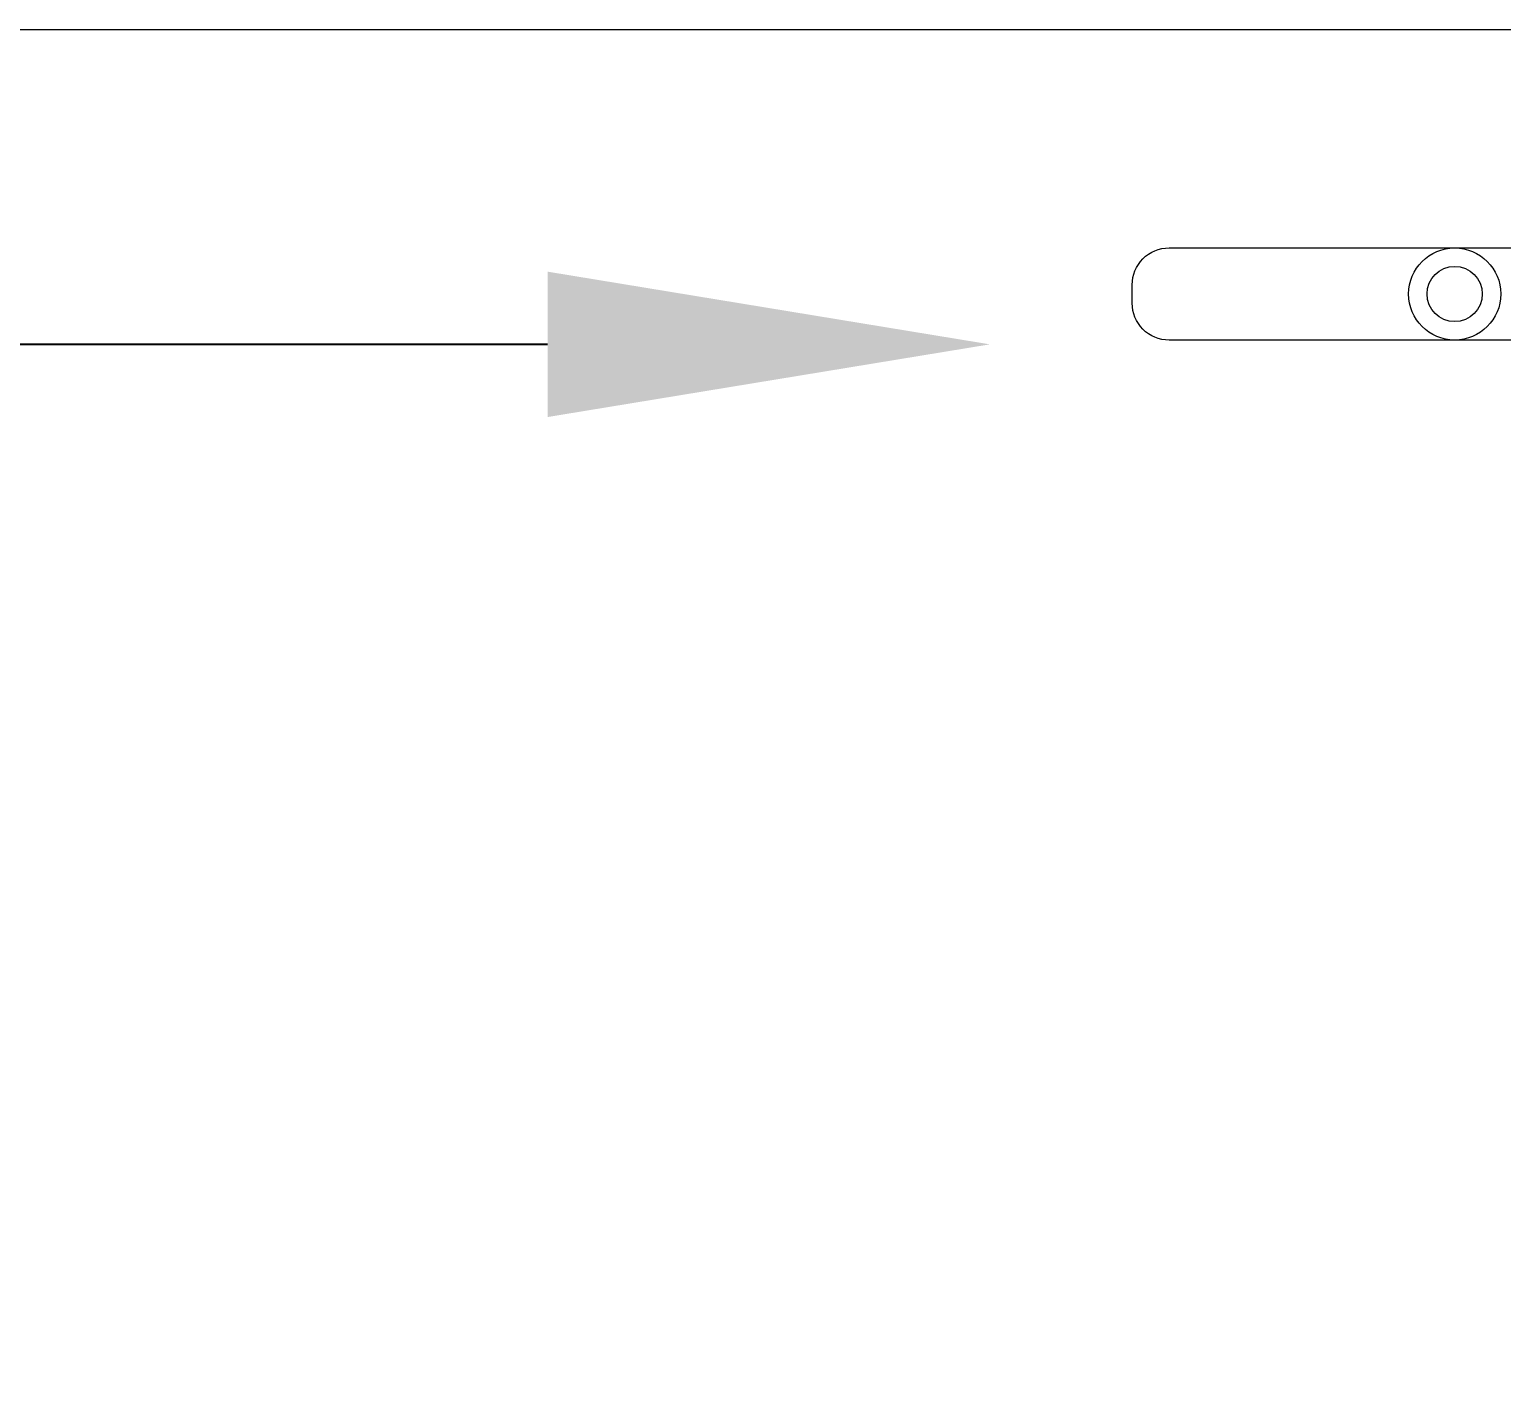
# Model space of a CAD drawing. Header units: millimetres. Extents: x 7998 to 72132, y -12523 to 5591.
# Drawn here: x 65199.9 to 65279.8, y -9484.4 to -9411.3 of the extents above; entities that cross this region are included whole.
import ezdxf
from ezdxf import colors
from ezdxf.entities.mleader import LeaderData, LeaderLine
from ezdxf.math import Vec2, Vec3

# ---------------------------------------------------------------- set-up
doc = ezdxf.new("R2010")
doc.units = ezdxf.units.MM
for name, color, linetype, lineweight in [('Xray_Furniture Temporary', 23, 'Continuous', 15), ('Xray_Text', 253, 'Continuous', 20), ('Xray_Window', 153, 'Continuous', 20)]:
    doc.layers.add(name, color=color, linetype=linetype, lineweight=lineweight)
doc.styles.get("Standard").update_dxf_attribs({"font": 'arial.ttf'})

msp = doc.modelspace()

# ---------------------------------------------------------------- linework, layer by layer
at = {"layer": 'Xray_Furniture Temporary', "lineweight": 0, "transparency": 33554610}
msp.add_lwpolyline([(65261.738, -9423.124), (65292.738, -9423.124, -0.414214), (65294.738, -9425.124), (65294.738, -9426.124, -0.414214), (65292.738, -9428.124), (65261.738, -9428.124, -0.414214), (65259.738, -9426.124), (65259.738, -9425.124, -0.414214)], format="xyb", close=True, dxfattribs=at)
for radius in [2.5, 1.5]:
    msp.add_circle((65277.238, -9425.624), radius, dxfattribs=at)
at = {"layer": 'Xray_Window', "lineweight": 0}
msp.add_lwpolyline([(64728.01, -9819.902), (64728.01, -9411.264), (65488.01, -9411.264), (65488.01, -9844.902), (65368.01, -9844.902), (65368.01, -9819.902), (65318.01, -9819.902), (65318.01, -9844.902), (64768.01, -9844.902), (64768.01, -9819.902), (64728.01, -9819.902)], dxfattribs=at)

# ---------------------------------------------------------------- leaders
at = {"layer": 'Xray_Text', "linetype": 'Continuous', "lineweight": 0}
ml = msp.add_multileader_mtext('Standard', dxfattribs=at)
ml.set_content('Seperatör', color=256)
ml.set_leader_properties()
ml.build(insert=Vec2(0, 0))
ml.multileader.update_dxf_attribs({"arrow_head_size": 24})
ctx = ml.context
ctx.base_point, ctx.char_height, ctx.arrow_head_size, ctx.landing_gap_size, ctx.plane_origin = Vec3(65076.847, -9428.357), 15, 24, 12, Vec3(65252.017, -9518.179)
ctx.text_align_type = 2
notes = []
notes.append((ctx, [(0, (1, 1, 0), (65199.055, -9428.357), (-1, 0), 6.837, [(0, [(65252.017, -9428.357)], 0, [])])]))
ctx.mtext.insert, ctx.mtext.alignment, ctx.mtext.flow_direction = Vec3(65180.218, -9418.775), 3, 5
for ctx, leaders in notes:
    for number, flags, end, landing, length, lines in leaders:
        leader = LeaderData()
        leader.index, (leader.has_last_leader_line, leader.has_dogleg_vector, leader.attachment_direction) = number, flags
        leader.last_leader_point, leader.dogleg_vector, leader.dogleg_length = Vec3(end), Vec3(landing), length
        for number, points, colour, breaks in lines:
            line = LeaderLine()
            line.index, line.vertices, line.color, line.breaks = number, Vec3.list(points), colors.encode_raw_color(colour), breaks
            leader.lines.append(line)
        ctx.leaders.append(leader)

doc.saveas('drawing.dxf')
